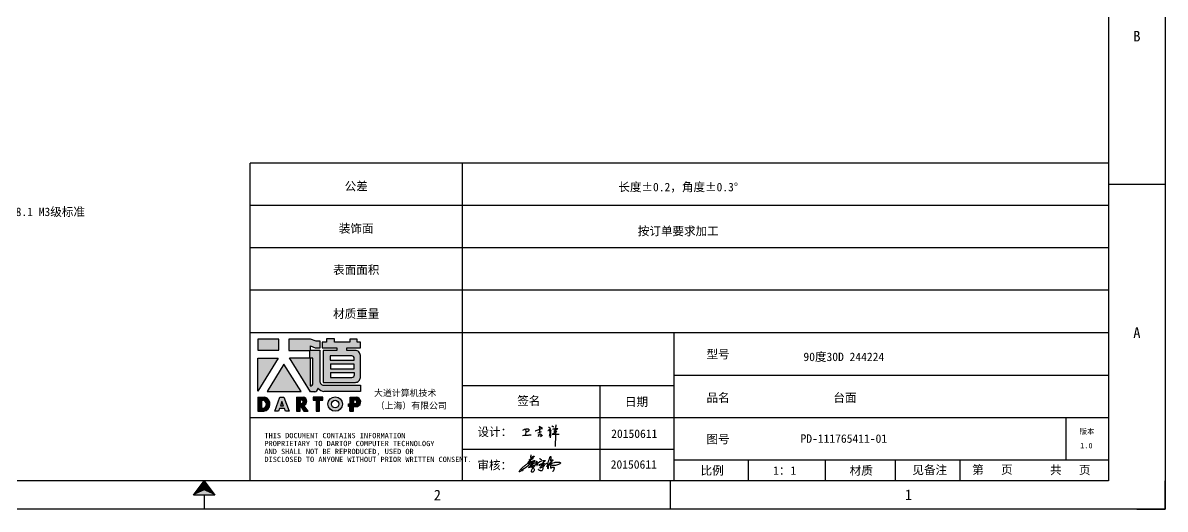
# Model space of a CAD drawing. Header units: inches. Extents: x 777 to 31414, y -57949 to 2393.
# Drawn here: x 26308 to 29386, y -51797 to -50486 of the extents above; entities that cross this region are included whole.
import ezdxf
from ezdxf.enums import TextEntityAlignment as Align

# ---------------------------------------------------------------- set-up
doc = ezdxf.new("R2010")
doc.units = ezdxf.units.IN
doc.header["$LTSCALE"] = 0.605
doc.header["$MEASUREMENT"] = 0
doc.linetypes.add('DOT', pattern=[0.2, 0.1, -0.1])
doc.layers.get('0').update_dxf_attribs({"linetype": 'CONTINUOUS'})
doc.layers.add('4', color=7, linetype='CONTINUOUS')
doc.layers.add('print', color=30, linetype='CONTINUOUS')
doc.styles.add('Dartop', font='')
doc.styles.add('hzHT', font='simhei.ttf')
doc.styles.get('Dartop').set_extended_font_data('FangSong_GB2312')

# ---------------------------------------------------------------- blocks, each defined once
blk = doc.blocks.new('*U150')
at = {"color": 254, "linetype": 'Continuous', "extrusion": (0, 0, -1)}
for points in [[(-17, 0.333), (-16.812, 0.25), (-17, 0.5)], [(-17, 0.333), (-17, 0.5), (-17.188, 0.25)], [(-17, 0.333), (-17.188, 0.25), (-16.812, 0.25)]]:
    blk.add_solid(points, dxfattribs=at)
blk = doc.blocks.new('dadao')
for p, q in [((48, 19.2), (44.9, 10.4)), ((44.9, 10.4), (51.2, 10.4)), ((51.2, 10.4), (48, 19.2))]:
    blk.add_line(p, q)
for points in [[(41.8, 121.6), (41.8, 143.7), (-0.4, 143.7), (-0.4, 121.6), (41.8, 121.6)], [(104.8, 122), (104.8, 130.3), (114.1, 126.3), (124.2, 126.3), (124.2, 139.6), (115.9, 139.6), (105.1, 143.9), (61.5, 143.9)], [(61.7, 144), (61.7, 121.3), (103.9, 121.3)], [(113.4, 38.7), (105.1, 38.7), (63, 106.5), (103.9, 106.5), (103.9, 120.9), (103.9, 121.3)], [(109.7, 53.6), (109.7, 106.2), (104.3, 106.2), (104.3, 50.4), (106.6, 50.4)], [(144.6, 94.4), (144.6, 84.8), (192, 84.8), (192, 94.1), (144.9, 94.1)], [(0, 28), (0, 0), (11.8, 0)], [(0.1, 28), (14, 28)], [(76.8, 28.2), (76.8, 0), (84.1, 0), (84.1, 11.1), (91.6, -0.1), (100.3, -0.1), (91.7, 11.1)], [(76.8, 28.2), (90.6, 28.2)], [(120.2, 45), (119.5, 45), (119.5, 44.6)], [(183.7, 0), (183.7, 9.6), (180.6, 9.6), (180.6, 14.9), (183.8, 14.9), (183.8, 28.1), (196.1, 28.1), (196.5, 28.1)], [(7.1, 21.8), (7.1, 6.1), (12, 6.1)], [(7.1, 21.8), (11.4, 21.8)], [(84, 22.7), (84, 15.3), (87.2, 15.3)], [(84, 22.7), (87.3, 22.7)], [(183.7, 0), (190.9, 0), (190.9, 9.6), (198.8, 9.6)], [(194.9, 22.3), (190.8, 22.3), (190.8, 15), (194.4, 15)]]:
    blk.add_lwpolyline(points)
blk.add_lwpolyline([(137.1, 144.2), (137.1, 137.9), (128.3, 137.9), (128.3, 126.5), (157.3, 126.5), (157.3, 121.5), (130.3, 121.5), (130.3, 57.5), (194.4, 57.5, 0.414214), (204.4, 67.5), (204.4, 111.3, 0.414214), (194.4, 121.3), (177.5, 121.3), (177.5, 126.3), (204.7, 126.3), (204.7, 137.7), (198.2, 137.7), (198.2, 143.9), (183.3, 143.9), (183.3, 138), (153, 138), (153, 144.2), (137.1, 144.2)], format="xyb", close=True)
for points in [[(104.8, 122), (123.4, 122), (123.4, 60, 0.414214), (131.4, 52), (204.8, 52), (204.8, 39.1), (131.7, 39.1)], [(144.3, 110.8), (144.3, 101.8), (192.3, 101.8), (192.3, 105.5, 0.414214), (187.3, 110.5), (144.3, 110.5)], [(144.6, 77), (144.6, 67.5), (187.6, 67.5, 0.414214), (192.6, 72.5), (192.6, 76.4), (144.6, 76.4)]]:
    blk.add_lwpolyline(points, format="xyb")
for points in [[(-0.3, 106.2), (40.4, 106.2), (-0.3, 39.7), (-0.3, 106.2)], [(51.7, 94.1), (18.4, 39.3), (86.2, 39.3)], [(43.8, 28.2), (51.8, 28.2), (62.6, -0.1), (55, -0.1), (53.2, 5), (42.9, 5), (41.1, 0), (33.6, 0)], [(110, 28.1), (110, 21.9), (116, 21.9), (116, -0.1), (123.2, -0.1), (123.2, 22), (129.2, 22), (129.2, 28.1), (110, 28.1)]]:
    blk.add_lwpolyline(points, close=True)
for radius in [14.5, 7.44]:
    blk.add_circle((154.2, 14.2), radius)
for centre, radius, start, end in [((99.2, 60.7), 12.6, 305.6399, 325.969), ((9.6, 14.2), 14.4, 278.6604, 72.3203), ((88.6, 19.4), 8.95, 290.6073, 77.2124), ((111.6, 46.7), 8.19, 282.9811, 347.6627), ((136, 61.7), 22.9, 226.7358, 259.3209), ((195.7, 18.6), 9.51, 288.8959, 85.2442), ((8.5, 13.9), 8.49, 294.2143, 69.7177), ((86.4, 19), 3.8, 282.527, 76.7196), ((193.7, 18.7), 3.8, 280.9891, 72.5513)]:
    blk.add_arc(centre, radius, start, end)
blk = doc.blocks.new('h')
for p, q in [((20768.1, -2360.9), (20773, -2359.1)), ((20773, -2359.1), (20784.1, -2355.2)), ((20773.3, -2331.8), (20775.3, -2338.7)), ((20789.1, -2340.9), (20773.5, -2331.9)), ((20775.3, -2338.7), (20775.6, -2351.2)), ((20775.6, -2351.2), (20775.5, -2357.3)), ((20845.7, -2343.5), (20848.4, -2353)), ((20848.4, -2353), (20848.9, -2370.3)), ((20769.5, -2366.9), (20769.8, -2370.6)), ((20769.8, -2370.6), (20770.9, -2378)), ((20770.9, -2378), (20771.5, -2370.6)), ((20772.4, -2369.3), (20774.9, -2367.8)), ((20782.2, -2369.2), (20780, -2377.1)), ((20780, -2377.1), (20788.3, -2371.3)), ((20780.1, -2366.4), (20780.8, -2366.4)), ((20781.9, -2367.4), (20782.2, -2369.2)), ((20848.9, -2370.3), (20847.9, -2424))]:
    blk.add_line(p, q)
for points in [[(20699.1, -2348.2, -0.029745), (20704.6, -2345.4, -0.046842), (20708.4, -2344.2, -0.00919), (20714.3, -2343, -0.018517), (20717.2, -2342.5, -0.037841), (20720.3, -2342.4, -0.039541), (20723.2, -2342.8, -0.149785), (20726, -2344.3, -0.204935), (20726.9, -2346.6, -0.074872), (20726.5, -2348.3, -0.061615), (20725.6, -2350.3, -0.034204), (20723.8, -2352.6, -0.045776), (20722.3, -2354.1, -0.054985), (20720.4, -2355.3, -0.036348), (20717.3, -2356.5, -0.067752), (20715.7, -2356.8, -0.043553), (20713.2, -2356.7)], [(20755, -2351.9, -0.024077), (20759.9, -2350.1, -0.013147), (20768.7, -2346.5, -0.00522), (20775.4, -2344.1, -0.018517), (20777.3, -2343.4, -0.008274), (20786.3, -2341, -0.039541), (20788.3, -2340.8, -0.079216), (20789.4, -2341, -0.204935)], [(20813.5, -2350.1, 0.007348), (20815.9, -2348.7, 0.008421), (20818, -2347.3, 0.009459), (20819.7, -2346.2, -0.016325), (20820.7, -2345.5, -0.173771), (20821.8, -2345.3, -0.085159), (20823.9, -2346, -0.125883), (20826, -2347.9, -0.160659), (20826.6, -2350.1, -0.010447), (20826.5, -2352.3, -0.008247), (20826.2, -2355.1, -0.002698), (20825.3, -2374, 0.001562), (20823.9, -2383.7, 0.016137)], [(20816.8, -2335, -0.053561), (20819.6, -2336.1, -0.075272), (20821.3, -2337.3, -0.005295), (20822.5, -2338.5, -0.009337), (20823.1, -2339.1, -0.026146), (20823.7, -2339.8, -0.016644), (20824.5, -2340.9)], [(20832.1, -2329.2, -0.053561), (20834.9, -2330.3, -0.075272), (20836.7, -2331.5, -0.005295), (20837.8, -2332.6, -0.009337), (20838.5, -2333.3, -0.026146), (20839, -2334, -0.016644), (20839.8, -2335.1)], [(20836, -2343.7, -0.02797), (20842.1, -2342.6, -0.048868), (20845.6, -2342.2, -0.00919), (20851.1, -2341.4, -0.018517), (20853.9, -2341.1, -0.037841), (20856.7, -2341.2, -0.039541), (20859.4, -2341.6, -0.018282), (20840.6, -2354.7, -0.000937)], [(20847.6, -2340.2, 0.021784), (20849.6, -2335.9, 0.028296), (20850.8, -2332.4, 0.008136), (20851.9, -2328.2, 0.028913), (20852.2, -2327, 0.08193), (20852.1, -2325.9, 0.075058), (20851.7, -2324.7, 0.275043)], [(20696.6, -2372.4, 0.002073), (20710.6, -2371.9, 0.016137), (20719.6, -2371.3, 0.008314), (20736.9, -2369.3)]]:
    blk.add_lwpolyline(points, format="xyb")
for points in [[(20711.3, -2343.5), (20711.3, -2343.5), (20711.5, -2355.8), (20710.7, -2368), (20710.6, -2371.9)], [(20821.5, -2350.6), (20822.4, -2359.2), (20822.2, -2364.9), (20821.7, -2369), (20821.3, -2376.3), (20823.6, -2368.5), (20827.2, -2366.3), (20829.5, -2366.3)], [(20840.6, -2354.7), (20850, -2354.7), (20855, -2354.3), (20845.9, -2361.1), (20840.5, -2364), (20833, -2367.5), (20863.2, -2367.4), (20865.9, -2367.3)]]:
    blk.add_lwpolyline(points)
for centre, radius, start, end in [((20773.7, -2371.2), 2.3, 121.9907, 163.6016), ((20787.5, -2406), 40.3, 100.6183, 108.2482), ((20780.8, -2367.6), 1.15, 9.4675, 90)]:
    blk.add_arc(centre, radius, start, end)
blk = doc.blocks.new('CAIYUQIANG')
for p, q in [((27662.2, -25052.1), (27664.9, -25050.5)), ((27662.9, -25048.8), (27669.7, -25045.8)), ((27663.2, -25048.6), (27662.9, -25048.8)), ((27663.6, -25048.1), (27663.2, -25048.6)), ((27665.3, -25046.6), (27663.6, -25048.1)), ((27664.9, -25050.5), (27668.5, -25048.7)), ((27667.4, -25044.9), (27665.3, -25046.6)), ((27675.7, -25037.4), (27665.9, -25043)), ((27665.9, -25043), (27677.3, -25038.1)), ((27670.6, -25042.2), (27667.4, -25044.9)), ((27670.9, -25048.6), (27668.2, -25051.4)), ((27668.5, -25048.7), (27673.6, -25046.3)), ((27670.4, -25028.6), (27669.5, -25034.5)), ((27669.5, -25034.5), (27670.5, -25036.5)), ((27669.7, -25045.8), (27671.3, -25045.2)), ((27670.5, -25036.5), (27674.7, -25033.4)), ((27677.3, -25038.1), (27670.6, -25042.2)), ((27671.5, -25047.3), (27670.9, -25048.6)), ((27671.2, -25051), (27679.4, -25049.8)), ((27674.1, -25050.1), (27671.2, -25051)), ((27671.3, -25045.2), (27672.1, -25045.7)), ((27672.1, -25046.2), (27671.5, -25047.3)), ((27672.1, -25045.7), (27672.1, -25046.2)), ((27673.6, -25046.3), (27677.4, -25044.5)), ((27676.5, -25048.8), (27674.1, -25050.1)), ((27674.7, -25033.4), (27678, -25031.9)), ((27679.9, -25033), (27675.7, -25037.4)), ((27679.1, -25047.4), (27676.5, -25048.8)), ((27677.4, -25044.5), (27680, -25043.8)), ((27678, -25031.9), (27679.7, -25031.6)), ((27683.3, -25050.5), (27678.6, -25051.7)), ((27680.6, -25045.9), (27679.1, -25047.4)), ((27679.4, -25049.8), (27681.5, -25049.6)), ((27679.7, -25031.6), (27680.1, -25032.2)), ((27680.1, -25032.2), (27679.9, -25033)), ((27680, -25043.8), (27681.2, -25043.8)), ((27681.2, -25044.7), (27680.6, -25045.9)), ((27681.2, -25043.8), (27681.2, -25044.7)), ((27681.5, -25049.6), (27682.7, -25049.7)), ((27682.7, -25049.7), (27683.3, -25050.5)), ((27685.6, -25053.1), (27686, -25048.7)), ((27686, -25048.7), (27686.1, -25046.8)), ((27686.1, -25046.8), (27686.2, -25045.4)), ((27686.2, -25045.4), (27686.3, -25045)), ((27686.3, -25045), (27686.6, -25045)), ((27686.6, -25045), (27686.7, -25045.1)), ((27686.7, -25045.1), (27686.9, -25049.2)), ((27686.9, -25049.2), (27686.9, -25051.7)), ((27689.5, -25052.1), (27690.2, -25050.1)), ((27690.2, -25050.1), (27690.5, -25049.4)), ((27690.5, -25049.4), (27691.2, -25048.7)), ((27691.2, -25048.7), (27693.8, -25046.9)), ((27693.8, -25046.9), (27694.7, -25046.4)), ((27694.7, -25046.4), (27695.8, -25045.9)), ((27695.8, -25045.9), (27698.2, -25045)), ((27698.2, -25045), (27699.9, -25044.7)), ((27699.9, -25044.7), (27702.8, -25044)), ((27703.1, -25050.1), (27700.1, -25052.2)), ((27702.8, -25044), (27704.8, -25043.7)), ((27705.3, -25048.2), (27703.1, -25050.1)), ((27704.8, -25043.7), (27707, -25043.4)), ((27708, -25045.9), (27705.3, -25048.2)), ((27707, -25043.4), (27708, -25043.4)), ((27708, -25043.4), (27709, -25043.5)), ((27710.1, -25044), (27708, -25045.9)), ((27709, -25043.5), (27709.7, -25043.8)), ((27709.7, -25043.8), (27710.1, -25044)), ((27712.6, -25051.4), (27713.4, -25050.9)), ((27713.4, -25050.9), (27714.2, -25050.8)), ((27714.2, -25050.8), (27715, -25050.8)), ((27715, -25050.8), (27715.4, -25050.8)), ((27715.4, -25050.8), (27715.6, -25051)), ((27715.6, -25051), (27715.8, -25051.2)), ((27717.7, -25050), (27718.5, -25046)), ((27717.7, -25052.4), (27717.7, -25050)), ((27718.5, -25046), (27720.2, -25040.9)), ((27720.2, -25040.9), (27720.7, -25039.5)), ((27720.7, -25039.5), (27721.2, -25038)), ((27721.2, -25038), (27721.6, -25036.6)), ((27721.6, -25036.6), (27722.4, -25034.9)), ((27722.1, -25051.2), (27722.6, -25049.3)), ((27722.4, -25034.9), (27723.3, -25033.3)), ((27722.6, -25049.3), (27723.4, -25048.2)), ((27723.9, -25049.1), (27722.6, -25051.2)), ((27723.3, -25033.3), (27723.8, -25032.7)), ((27723.4, -25048.2), (27724, -25048.2)), ((27723.8, -25032.7), (27724.4, -25032.7)), ((27724.9, -25047.9), (27723.9, -25049.1)), ((27724.2, -25041.9), (27724, -25042.9)), ((27724, -25042.9), (27724, -25043.8)), ((27724, -25043.8), (27724.5, -25044.5)), ((27724, -25048.2), (27725, -25049.3)), ((27724.7, -25038.7), (27724.2, -25041.9)), ((27724.4, -25032.7), (27724.8, -25033.4)), ((27724.5, -25044.5), (27724.9, -25044.1)), ((27724.9, -25037.3), (27724.7, -25038.7)), ((27724.8, -25033.4), (27725.1, -25034.5)), ((27725.1, -25035.4), (27724.9, -25037.3)), ((27724.9, -25044.1), (27726.2, -25043.2)), ((27726.1, -25047), (27724.9, -25047.9)), ((27725, -25049.3), (27726, -25051.7)), ((27725.1, -25034.5), (27725.1, -25035.4)), ((27725.7, -25051.8), (27728.1, -25050.8)), ((27727.7, -25045.8), (27726.1, -25047)), ((27726.2, -25043.2), (27727.3, -25042.5)), ((27727.3, -25042.5), (27728.7, -25041.6)), ((27728.8, -25044.9), (27727.7, -25045.8)), ((27728.1, -25050.8), (27730.4, -25049.9)), ((27728.7, -25041.6), (27729.4, -25041.6)), ((27729.8, -25043.2), (27728.8, -25044.9)), ((27729.4, -25041.6), (27729.8, -25042.2)), ((27729.8, -25042.2), (27729.8, -25043.2)), ((27730.4, -25049.9), (27734.3, -25049)), ((27734.3, -25049), (27736.4, -25048.5)), ((27736.4, -25048.5), (27738, -25048.5)), ((27738, -25048.5), (27741.4, -25048.2)), ((27741.4, -25048.2), (27743.3, -25048.1)), ((27743.3, -25048.1), (27745.9, -25048.1)), ((27745.9, -25048.1), (27747.9, -25048.3)), ((27747.9, -25048.3), (27749.6, -25048.7)), ((27749.6, -25048.7), (27750.5, -25049.8)), ((27750.6, -25050.8), (27749.8, -25051.7)), ((27750.5, -25049.8), (27750.6, -25050.8)), ((27639.2, -25074.1), (27639.8, -25072.4)), ((27640.1, -25074.1), (27639.2, -25074.1)), ((27639.8, -25072.4), (27641, -25070.5)), ((27641.8, -25073.4), (27640.1, -25074.1)), ((27641, -25070.5), (27642.4, -25068.7)), ((27643.4, -25072.1), (27641.8, -25073.4)), ((27642.4, -25068.7), (27644.1, -25066.6)), ((27645.7, -25070.6), (27643.4, -25072.1)), ((27644.1, -25066.6), (27646.1, -25064.4)), ((27649.4, -25068), (27645.7, -25070.6)), ((27646.1, -25064.4), (27648.2, -25062.5)), ((27648.2, -25062.5), (27649.9, -25061)), ((27653.3, -25065.6), (27649.4, -25068)), ((27649.9, -25061), (27651.9, -25059.4)), ((27651.9, -25059.4), (27654.7, -25057.2)), ((27656.6, -25063.3), (27653.3, -25065.6)), ((27654.7, -25057.2), (27656.5, -25055.9)), ((27656.5, -25055.9), (27658.3, -25054.6)), ((27659.8, -25060.4), (27656.6, -25063.3)), ((27658.3, -25054.6), (27659.6, -25053.7)), ((27659.6, -25053.7), (27662.2, -25052.1)), ((27660.6, -25059.8), (27659.8, -25060.4)), ((27663.6, -25056.9), (27660.6, -25059.8)), ((27666.3, -25053.5), (27663.6, -25056.9)), ((27667.5, -25060.4), (27664.9, -25062)), ((27664.9, -25062.9), (27667.7, -25061.6)), ((27664.9, -25062), (27664.9, -25062.9)), ((27668.2, -25051.4), (27666.3, -25053.5)), ((27670.3, -25058.4), (27667.5, -25060.4)), ((27667.7, -25061.6), (27670.5, -25060.2)), ((27668.6, -25056), (27674.9, -25053.6)), ((27672.1, -25054.2), (27668.6, -25056)), ((27672, -25057.1), (27670.3, -25058.4)), ((27670.5, -25060.2), (27673.3, -25059)), ((27672.5, -25060.1), (27671.9, -25060.4)), ((27671.9, -25060.4), (27674.3, -25061.5)), ((27673.8, -25055.8), (27672, -25057.1)), ((27675.9, -25052.3), (27672.1, -25054.2)), ((27673.8, -25059.6), (27672.5, -25060.1)), ((27672.7, -25072.4), (27673.6, -25068.9)), ((27672.7, -25073.7), (27672.7, -25072.4)), ((27672.9, -25074.4), (27672.7, -25073.7)), ((27673.5, -25075.1), (27672.9, -25074.4)), ((27673.3, -25059), (27675.5, -25058)), ((27674.1, -25075.4), (27673.5, -25075.1)), ((27673.6, -25068.9), (27674.3, -25066.8)), ((27676.2, -25054), (27673.8, -25055.8)), ((27675.2, -25059.1), (27673.8, -25059.6)), ((27675, -25075.4), (27674.1, -25075.4)), ((27674.3, -25061.5), (27677.2, -25063.7)), ((27674.3, -25066.8), (27675.3, -25065)), ((27674.9, -25053.6), (27676.8, -25053.2)), ((27676.4, -25074.9), (27675, -25075.4)), ((27677.8, -25058), (27675.2, -25059.1)), ((27675.3, -25065), (27676.4, -25063.4)), ((27675.5, -25058), (27677.9, -25056.9)), ((27678.6, -25051.7), (27675.9, -25052.3)), ((27677.2, -25053.4), (27676.2, -25054)), ((27676.4, -25063.4), (27677.5, -25061.9)), ((27677.2, -25074.4), (27676.4, -25074.9)), ((27676.8, -25053.2), (27677.2, -25053.4)), ((27677.2, -25063.7), (27678.8, -25065.4)), ((27678.3, -25073.5), (27677.2, -25074.4)), ((27677.5, -25061.9), (27679.6, -25059.6)), ((27679, -25057.7), (27677.8, -25058)), ((27677.9, -25056.9), (27680, -25056.9)), ((27679.1, -25072.5), (27678.3, -25073.5)), ((27678.8, -25065.4), (27679.4, -25066.6)), ((27680, -25057.5), (27679, -25057.7)), ((27679.8, -25071), (27679.1, -25072.5)), ((27679.4, -25066.6), (27679.9, -25067.9)), ((27679.6, -25059.6), (27680.6, -25058.4)), ((27680, -25070), (27679.8, -25071)), ((27679.9, -25067.9), (27680, -25069)), ((27680, -25056.9), (27680.5, -25057.1)), ((27680.5, -25057.1), (27680, -25057.5)), ((27680, -25069), (27680, -25070)), ((27680.6, -25058.4), (27681.3, -25057.6)), ((27681.3, -25057.6), (27682.9, -25055.7)), ((27682.9, -25055.7), (27683.9, -25054.7)), ((27683.9, -25054.7), (27684.6, -25054)), ((27684.6, -25054), (27685.6, -25053.1)), ((27686.9, -25051.7), (27686.9, -25054.8)), ((27686.9, -25054.8), (27686.9, -25055.8)), ((27686.9, -25055.8), (27687, -25056.5)), ((27687, -25056.5), (27687.2, -25056.9)), ((27687.2, -25056.9), (27687.5, -25056.9)), ((27687.5, -25056.9), (27687.8, -25056.5)), ((27687.8, -25056.5), (27688, -25055.9)), ((27688, -25055.9), (27688.6, -25054.6)), ((27688.6, -25054.6), (27689.1, -25053.3)), ((27689.1, -25053.3), (27689.5, -25052.1)), ((27691, -25067.9), (27690.7, -25067.5)), ((27691.8, -25068.5), (27691, -25067.9)), ((27692.9, -25069.4), (27691.8, -25068.5)), ((27692.5, -25055.7), (27691.9, -25055.8)), ((27691.9, -25055.8), (27691.9, -25056.2)), ((27691.9, -25056.2), (27693.4, -25056.2)), ((27693.9, -25055.2), (27692.5, -25055.7)), ((27694, -25070.3), (27692.9, -25069.4)), ((27693.4, -25056.2), (27695.2, -25055.9)), ((27697.3, -25053.7), (27693.9, -25055.2)), ((27695.5, -25070.9), (27694, -25070.3)), ((27695.5, -25062.1), (27695, -25062.5)), ((27695, -25062.5), (27695, -25062.8)), ((27695, -25062.8), (27695.4, -25063)), ((27695.2, -25055.9), (27696.4, -25055.5)), ((27695.4, -25063), (27696.6, -25063)), ((27696.5, -25061.2), (27695.5, -25062.1)), ((27697.1, -25071.4), (27695.5, -25070.9)), ((27696.4, -25055.5), (27698.6, -25054.5)), ((27698, -25059.9), (27696.5, -25061.2)), ((27696.6, -25063), (27698.7, -25062.4)), ((27699, -25071.4), (27697.1, -25071.4)), ((27700.1, -25052.2), (27697.3, -25053.7)), ((27700.7, -25057.4), (27698, -25059.9)), ((27698.6, -25054.5), (27700.1, -25053.8)), ((27698.7, -25062.4), (27701.9, -25060.7)), ((27700.5, -25071.4), (27699, -25071.4)), ((27700.1, -25053.8), (27701.4, -25053.2)), ((27701.7, -25070.7), (27700.5, -25071.4)), ((27703.2, -25055.4), (27700.7, -25057.4)), ((27701.4, -25053.2), (27703, -25052.5)), ((27702.4, -25068.8), (27701.7, -25070.7)), ((27701.9, -25060.7), (27705, -25058.6)), ((27702.9, -25065), (27702.4, -25068.8)), ((27703, -25063.9), (27702.9, -25065)), ((27703, -25052.5), (27704.6, -25051.8)), ((27703.4, -25059.2), (27703, -25063.9)), ((27705.1, -25053.8), (27703.2, -25055.4)), ((27703.5, -25058.1), (27703.4, -25059.2)), ((27703.9, -25057), (27703.5, -25058.1)), ((27704.3, -25056.3), (27703.9, -25057)), ((27704.9, -25055.3), (27704.3, -25056.3)), ((27704.6, -25051.8), (27705.9, -25051.1)), ((27705.1, -25055), (27704.9, -25055.3)), ((27705, -25058.6), (27706.4, -25057.7)), ((27706, -25052.8), (27705.1, -25053.8)), ((27706.3, -25055), (27705.1, -25055)), ((27705.9, -25051.1), (27706.4, -25051.1)), ((27706.6, -25051.6), (27706, -25052.8)), ((27706.8, -25055.3), (27706.3, -25055)), ((27706.4, -25051.1), (27706.6, -25051.6)), ((27706.4, -25057.7), (27707.4, -25057)), ((27707.5, -25055.8), (27706.8, -25055.3)), ((27707.4, -25057), (27707.8, -25056.8)), ((27707.8, -25056.8), (27707.5, -25055.8)), ((27710, -25054.2), (27711.2, -25052.7)), ((27711.2, -25052.7), (27712.6, -25051.4)), ((27713.7, -25060.6), (27714.5, -25059.1)), ((27714, -25059.3), (27713.7, -25060.1)), ((27713.7, -25060.1), (27713.7, -25060.6)), ((27714.3, -25058.6), (27714, -25059.3)), ((27715, -25056.9), (27714.3, -25058.6)), ((27714.5, -25059.1), (27715.1, -25058.3)), ((27715.5, -25055.4), (27715, -25056.9)), ((27715.1, -25058.3), (27715.6, -25057.9)), ((27715.9, -25053.9), (27715.5, -25055.4)), ((27715.6, -25057.9), (27716.2, -25057.8)), ((27715.8, -25051.2), (27715.9, -25051.2)), ((27715.9, -25051.2), (27716, -25051.4)), ((27716, -25053.3), (27715.9, -25053.9)), ((27716, -25051.4), (27716, -25051.4)), ((27716, -25051.4), (27716, -25051.5)), ((27716, -25051.5), (27716.1, -25051.6)), ((27716.1, -25052.4), (27716, -25053.3)), ((27716.1, -25051.6), (27716.1, -25051.8)), ((27716.1, -25051.8), (27716.1, -25052.4)), ((27716.2, -25057.8), (27716.9, -25057.9)), ((27716.6, -25063.7), (27716.8, -25062.6)), ((27716.6, -25064.9), (27716.6, -25063.7)), ((27717, -25065.4), (27716.6, -25064.9)), ((27716.8, -25062.6), (27717, -25060.1)), ((27716.9, -25057.9), (27717.2, -25058.1)), ((27717, -25060.1), (27717.1, -25058.6)), ((27718.3, -25066.4), (27717, -25065.4)), ((27717.1, -25058.6), (27717.2, -25057.5)), ((27717.2, -25057.5), (27717.7, -25052.4)), ((27717.2, -25058.1), (27717.6, -25058.7)), ((27717.6, -25058.7), (27717.6, -25060.8)), ((27717.6, -25060.8), (27717.6, -25062.5)), ((27717.6, -25062.5), (27717.7, -25064.3)), ((27717.7, -25064.3), (27717.7, -25065.5)), ((27717.7, -25065.5), (27718.3, -25066.4)), ((27719, -25056.7), (27720.6, -25055.2)), ((27719, -25056.7), (27720.6, -25055.4)), ((27720.6, -25055.4), (27719, -25056.7)), ((27719.4, -25056.1), (27719, -25056.7)), ((27720.3, -25054.8), (27719.4, -25056.1)), ((27721, -25053.7), (27720.3, -25054.8)), ((27720.6, -25055.2), (27721.9, -25054.1)), ((27722.6, -25051.2), (27721, -25053.7)), ((27721.8, -25052.4), (27722.1, -25051.2)), ((27721.9, -25054.1), (27721.8, -25052.4)), ((27721.9, -25054.1), (27723.5, -25052.8)), ((27722.2, -25054.5), (27721.9, -25054.1)), ((27723.2, -25055.7), (27722.2, -25054.5)), ((27725.1, -25056.1), (27723.2, -25055.7)), ((27723.5, -25052.8), (27725.7, -25051.8)), ((27724.3, -25057.3), (27724.1, -25059.8)), ((27724.1, -25059.8), (27724.2, -25062.5)), ((27724.2, -25062.5), (27724.5, -25063.9)), ((27724.8, -25054.3), (27724.3, -25057.3)), ((27724.3, -25057.3), (27724.3, -25057.3)), ((27724.5, -25063.9), (27726.1, -25063.8)), ((27726, -25051.7), (27724.6, -25052.3)), ((27724.6, -25052.3), (27724.8, -25054.3)), ((27728.6, -25056.9), (27725.1, -25056.1)), ((27726.1, -25063.8), (27727.2, -25062.4)), ((27727.2, -25062.4), (27728.7, -25061.7)), ((27731.5, -25056.9), (27728.6, -25056.9)), ((27728.7, -25061.7), (27730.6, -25061.7)), ((27729.9, -25073.7), (27728.8, -25073.7)), ((27730.7, -25072), (27729.9, -25073.7)), ((27730.6, -25061.7), (27732.5, -25061.7)), ((27732.4, -25068.5), (27730.7, -25072)), ((27734.6, -25056.9), (27731.5, -25056.9)), ((27733.1, -25067), (27732.4, -25068.5)), ((27732.5, -25061.7), (27734, -25062.9)), ((27734, -25064.2), (27733.1, -25067)), ((27734, -25062.9), (27734, -25064.2)), ((27736.4, -25056.9), (27734.6, -25056.9)), ((27737.5, -25056.9), (27736.4, -25056.9)), ((27739.9, -25056.2), (27737.5, -25056.9)), ((27742.8, -25055.5), (27739.9, -25056.2)), ((27745.3, -25054.8), (27742.8, -25055.5)), ((27747, -25053.9), (27745.3, -25054.8)), ((27749, -25052.8), (27747, -25053.9)), ((27749.8, -25051.7), (27749, -25052.8))]:
    blk.add_line(p, q)
blk.add_lwpolyline([(27694.2, -25038.4, -0.053561), (27695.8, -25039, -0.075272), (27696.8, -25039.7, -0.005295), (27697.5, -25040.4, -0.009337), (27697.9, -25040.8, -0.026146), (27698.2, -25041.2, -0.016644), (27698.7, -25041.9)], format="xyb")

msp = doc.modelspace()

# ---------------------------------------------------------------- hatches: boundary and pattern name
for points in [[(26997.94, -51339.26), (26940.99, -51339.26), (26940.99, -51369.02), (26997.94, -51369.02)], [(26996.11, -51389.84), (26941.14, -51389.84), (26941.14, -51479.59)], [(27011.34, -51406.12), (26966.41, -51480.18), (27057.91, -51480.18)], [(27116.01, -51495.34), (27090, -51495.34), (27090, -51503.59), (27098.12, -51503.59), (27098.12, -51533.31), (27107.83, -51533.31), (27107.83, -51503.57), (27116.01, -51503.57)]]:
    msp.add_hatch(color=0).paths.add_polyline_path(points)
h = msp.add_hatch(color=0)
h.paths.add_polyline_path([(27083.06, -51357.34), (27095.63, -51362.77), (27109.22, -51362.77), (27109.22, -51344.79), (27098, -51344.79), (27083.39, -51339.02), (27024.85, -51339.02), (27024.85, -51369.44), (27081.81, -51369.44), (27081.81, -51370.05), (27081.81, -51389.5), (27026.58, -51389.5), (27083.39, -51480.93), (27094.64, -51480.93, 0.2793748), (27102.85, -51472.94), (27102.85, -51472.52), (27103.85, -51472.52, 0.1431454), (27119.33, -51480.4), (27218.06, -51480.4), (27218.06, -51463.06), (27118.91, -51463.06, -0.4142136), (27108.11, -51452.26), (27108.11, -51368.48), (27083.06, -51368.48)])
h.paths.add_polyline_path([(27082.39, -51389.88), (27089.63, -51389.89), (27089.63, -51460.85, -0.0889357), (27085.43, -51465.16), (27082.36, -51465.16)], flags=16)
h = msp.add_hatch(color=0)
h.paths.add_polyline_path([(27217.89, -51347.31), (27209.1, -51347.31), (27209.1, -51338.95), (27189.03, -51338.95), (27189.03, -51346.89), (27148.04, -51346.89), (27148.04, -51338.53), (27126.57, -51338.53), (27126.57, -51347.04), (27114.71, -51347.04), (27114.71, -51362.45), (27153.85, -51362.45), (27153.85, -51369.26), (27117.38, -51369.26), (27117.38, -51455.52), (27203.97, -51455.52, 0.4142136), (27217.47, -51442.02), (27217.47, -51382.95, 0.4142136), (27203.97, -51369.45), (27181.08, -51369.45), (27181.08, -51362.77), (27217.89, -51362.77)])
h.paths.add_polyline_path([(27194.41, -51384.07, -0.4142136), (27201.15, -51390.82), (27201.15, -51395.77), (27136.32, -51395.77), (27136.32, -51384.07)], flags=16)
h.paths.add_polyline_path([(27200.74, -51406.22), (27200.74, -51418.75), (27136.74, -51418.75), (27136.74, -51406.22)], flags=16)
h.paths.add_polyline_path([(27201.57, -51430.03), (27201.57, -51435.4, -0.4142136), (27194.82, -51442.15), (27136.74, -51442.15), (27136.74, -51430.03)], flags=16)
h = msp.add_hatch(color=0)
h.paths.add_polyline_path([(26960.4, -51495.47), (26941.54, -51495.47), (26941.54, -51533.2), (26957.42, -51533.2, 0.7930159)])
h.paths.add_polyline_path([(26957.7, -51524.94), (26951.11, -51524.94), (26951.11, -51503.73), (26956.98, -51503.73, -0.6713609)], flags=16)
h = msp.add_hatch(color=0)
h.paths.add_polyline_path([(27011.49, -51495.16), (27000.72, -51495.16), (26986.88, -51533.24), (26997.08, -51533.24), (26999.48, -51526.49), (27013.29, -51526.49), (27015.74, -51533.32), (27026.01, -51533.32)])
h.paths.add_polyline_path([(27010.65, -51519.22), (27002.09, -51519.22), (27006.29, -51507.25)], flags=16)
h = msp.add_hatch(color=0)
h.paths.add_polyline_path([(27063.8, -51495.19), (27045.25, -51495.19), (27045.25, -51533.26), (27055.05, -51533.26), (27055.05, -51518.17), (27065.13, -51533.4), (27076.97, -51533.4), (27065.38, -51518.26, 0.7440549)])
h.paths.add_polyline_path([(27054.96, -51512.53), (27054.96, -51502.53), (27059.34, -51502.53, -0.796809), (27059.28, -51512.53)], flags=16)
h = msp.add_hatch(color=0)
h.paths.add_polyline_path([(27130.14, -51514.09, 1), (27169.24, -51514.09, 1)])
h.paths.add_polyline_path([(27159.73, -51514.09, -1), (27139.65, -51514.09, -1)], flags=16)
h = msp.add_hatch(color=0)
h.paths.add_polyline_path([(27206.74, -51495.28), (27206.18, -51495.28), (27189.64, -51495.28), (27189.64, -51513.05), (27185.26, -51513.05), (27185.26, -51520.26), (27189.57, -51520.26), (27189.57, -51533.2), (27199.22, -51533.2), (27199.22, -51520.21), (27209.83, -51520.21, 0.8123038)])
h.paths.add_polyline_path([(27199.08, -51513), (27199.08, -51503.06), (27204.57, -51503.06, -0.7782134), (27204.01, -51513)], flags=16)

# ---------------------------------------------------------------- linework, layer by layer
at = {"color": 0}
for p, q in [((29233.41, -48523.27), (29233.41, -51721.33)), ((26920.52, -51721.33), (26920.52, -50864.71)), ((29233.41, -50864.71), (26920.52, -50864.71)), ((27491.61, -50864.71), (27491.61, -51721.33)), ((29385.7, -50921.82), (29233.41, -50921.82)), ((29233.41, -50978.93), (26920.52, -50978.93)), ((29233.41, -51093.14), (26920.52, -51093.14)), ((29233.41, -51207.36), (26920.52, -51207.36)), ((29233.41, -51321.58), (26920.52, -51321.58)), ((28062.69, -51721.33), (28062.69, -51321.58)), ((28062.69, -51435.79), (29233.41, -51435.79)), ((27491.61, -51464.35), (28062.69, -51464.35)), ((27862.81, -51464.35), (27862.81, -51721.33)), ((26920.52, -51550.01), (27491.61, -51550.01)), ((27491.61, -51550.01), (29233.41, -51550.01)), ((29119.19, -51664.23), (29119.19, -51550.01)), ((27491.61, -51635.67), (28062.69, -51635.67)), ((28062.69, -51664.23), (29233.41, -51664.23)), ((28263.61, -51721.33), (28263.61, -51664.23)), ((28470.67, -51721.33), (28470.67, -51664.23)), ((28658.91, -51721.33), (28658.91, -51664.23)), ((28833.65, -51721.33), (28833.65, -51664.23)), ((29233.41, -51721.33), (24700.61, -51721.33)), ((28053.17, -51797.48), (28053.17, -51721.33)), ((29385.7, -51797.48), (29385.7, -51721.33)), ((26796.79, -51759.41), (26796.79, -51797.48)), ((29309.55, -51797.48), (29385.7, -51797.48))]:
    msp.add_line(p, q, dxfattribs=at)
at = {"color": 0, "linetype": 'DOT'}
for p, q in [((29385.7, -48523.27), (29385.7, -51721.33)), ((29309.55, -51797.48), (24548.32, -51797.48))]:
    msp.add_line(p, q, dxfattribs=at)
at = {"color": 0}
msp.add_lwpolyline([(26796.79, -51721.33), (26825.34, -51759.41), (26768.23, -51759.41), (26796.79, -51721.33)], close=True, dxfattribs=at)
msp.add_arc((27651.58, -51681.26), 12.07, 281.07698, 291.21263)
at = {"layer": 'print'}
msp.add_lwpolyline([(24548.32, -48447.12), (29385.7, -48447.12), (29385.7, -51797.48), (24548.32, -51797.48)], close=True, dxfattribs=at)

# ---------------------------------------------------------------- block references
at = {"color": 0}
for name, p, xscale, yscale, zscale in [('dadao', (26941.54, -51533.2), 1.349832906196347, 1.349832906196347, 1.349832906196347), ('h', (15532.03, -50208.87), 0.585704211006083, 0.585704211006083, 0.585704211006083)]:
    msp.add_blockref(name, p, dxfattribs=dict(at, xscale=xscale, yscale=yscale, zscale=zscale))
msp.add_blockref('CAIYUQIANG', (5.98, -26622.61))
at = {"color": 0, "linetype": 'Continuous', "xscale": 152.2888407109637, "yscale": 152.2888407109637, "zscale": 152.2888407109637}
msp.add_blockref('*U150', (24207.88, -51797.48), dxfattribs=at)

# ---------------------------------------------------------------- texts
at = {"color": 0}
for s, height, style, p in [('B', 28.55, 'Dartop', (29309.55, -50522.06)), ('公差', 22.843, 'hzHT', (27206.31, -50926.83)), ('长度%%P0.2，角度%%P0.3%%D', 22.8433, 'hzHT', (28073.87, -50928.89)), ('1.材料：28.5mm刨花板，要求达到ASTM A208.1 M3级标准', 22.8433, 'hzHT', (26086.48, -50995.7)), ('装饰面', 22.843, 'hzHT', (27206.31, -51040.7)), ('按订单要求加工', 22.843, 'hzHT', (28073.87, -51047.67)), ('表面面积', 22.843, 'hzHT', (27206.31, -51152.38)), ('材质重量', 22.843, 'hzHT', (27206.31, -51270.63)), ('A', 28.55, 'Dartop', (29309.55, -51321.58)), ('型号', 22.843, 'hzHT', (28181.21, -51379.68)), ('90度30D 244224', 22.8433, 'hzHT', (28519.96, -51386.69)), ('品名', 22.843, 'hzHT', (28181.21, -51496.95)), ('台面', 22.843, 'hzHT', (28523.15, -51496.95)), ('签名', 22.843, 'hzHT', (27671.46, -51505.32)), ('日期', 22.843, 'hzHT', (27961.32, -51508.13)), ('版本', 14.277, 'hzHT', (29175.2, -51587.91)), ('20150611', 22.843, 'hzHT', (27955.46, -51594.01)), ('图号', 22.843, 'hzHT', (28181.21, -51608.61)), ('PD-111765411-01', 22.8433, 'hzHT', (28519.96, -51607.11)), ('1.0', 14.277, 'Dartop', (29173.48, -51626.07)), ('20150611', 22.843, 'hzHT', (27954.09, -51676.9)), ('比例', 22.843, 'hzHT', (28165.28, -51693.38)), ('1：1', 22.843, 'hzHT', (28360.56, -51693.38)), ('材质', 22.843, 'hzHT', (28566.9, -51693.38)), ('见备注', 22.843, 'hzHT', (28751.43, -51691.7)), ('第   页', 22.843, 'hzHT', (28920.27, -51691.01)), ('共   页', 22.843, 'hzHT', (29130.11, -51691.84)), ('2', 28.55, 'Dartop', (27424.98, -51759.41)), ('1', 28.55, 'Dartop', (28694.38, -51758.5))]:
    msp.add_text(s, height=height, dxfattribs=dict(at, style=style)).set_placement(p, align=Align.MIDDLE_CENTER)
at = {"color": 0, "style": 'hzHT'}
for s, height, p in [('设计：', 22.843, (27533.08, -51600.49)), ('THIS DOCUMENT CONTAINS INFORMATION', 14.2771, (26959.07, -51606.12)), ('AND SHALL NOT BE REPRODUCED, USED OR', 14.2771, (26959.07, -51648.95)), ('PROPRIETARY TO DARTOP COMPUTER TECHNOLOGY', 14.2771, (26959.07, -51627.53)), ('DISCLOSED TO ANYONE WITHOUT PRIOR WRITTEN CONSENT.', 14.2771, (26959.07, -51670.36)), ('审核：', 22.843, (27532.74, -51690.45))]:
    msp.add_text(s, height=height, dxfattribs=at).set_placement(p)
at = {"layer": '4', "color": 0, "style": 'hzHT'}
for s, p in [('大道计算机技术', (27254.36, -51492.72)), ('（上海）有限公司', (27258.67, -51526.86))]:
    msp.add_text(s, height=17.132, dxfattribs=at).set_placement(p)

doc.saveas('drawing.dxf')
